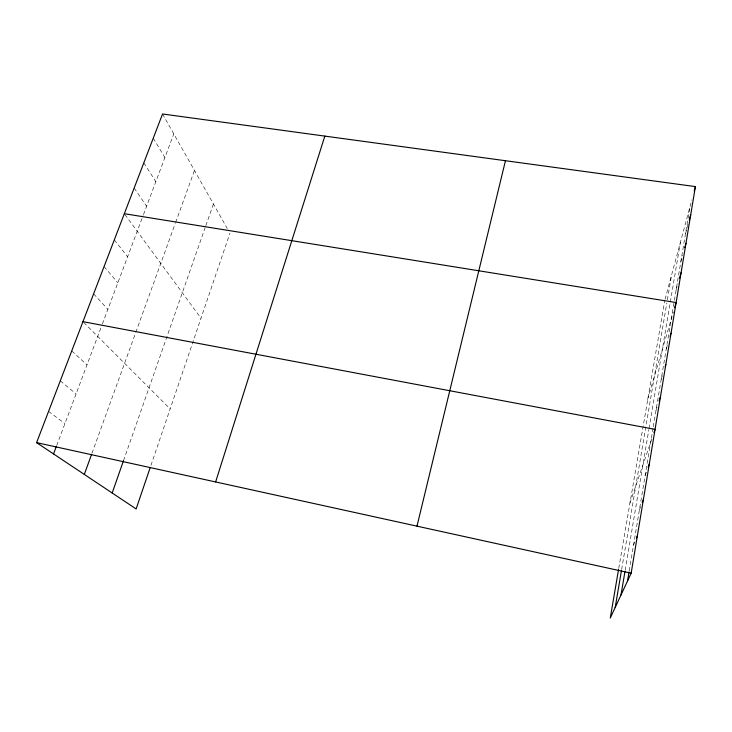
<?xml version="1.0" encoding="UTF-8"?>
<svg xmlns="http://www.w3.org/2000/svg" width="732" height="732" viewBox="0 0 732 732"><rect width="100%" height="100%" fill="white"/><g stroke="black" fill="none" stroke-linecap="round" stroke-linejoin="round"><path stroke-width="0.55" stroke-dasharray="3.66 2.75" d="M629.209 570.878L653.09 427.881M653.273 426.783L690.056 206.451M621.642 569.441L666.815 303.094M667.364 299.827L671.537 275.223M625.146 570.365L648.854 429.583M649.037 428.467L680.339 242.539M618.75 568.361L664.784 300.33M665.049 299.324L691.841 199.836M685.5 233.755L688.117 224.202M680.842 261.626L682.654 255.157M676.093 290.101L677.969 283.54M647.536 399.654L673.376 311.905M666.276 348.908L667.859 343.665M661.197 379.295L662.524 375.068M656.009 410.359L657.052 407.175M150.938 465.415L229.94 233.197M629.886 503.104L652.523 436.821M123.516 460.648L205.116 227.734M205.848 225.639L213.433 204.008M645.121 475.608L647.024 470.347M91.994 453.236L135.402 333.435M135.786 332.383L175.222 223.553M175.607 222.491L194.465 170.455M56.684 445.568L102.004 324.953M102.389 323.919L143.088 215.611M143.481 214.567L173.786 133.892M639.393 509.902L640.601 506.782M633.528 545.02L634.809 541.973M48.568 411.393L64.928 423.608M60.28 380.832L76.082 393.935M71.745 350.93L87.007 364.875M83.732 322.437L170.153 408.923M93.623 293.843L107.869 309.343M104.063 266.585L117.843 282.799M114.302 239.876L127.615 256.776M124.971 214.577L201.007 318.219M134.166 188.042L146.61 206.223M143.801 162.879L155.843 181.655M153.263 138.202L164.901 157.554M162.541 113.991L227.277 228.503"/><path stroke-width="1.1" d="M618.558 569.478L610.278 618.009L631.158 573.183L695.4 186.605L162.541 113.991L36.6 442.64L136.125 508.95L150.216 467.519M627.525 580.988L629.026 571.994M615.2 607.45L621.459 570.539M621.001 594.988L624.963 571.482M416.984 526.162L505.455 160.72M694.211 191.015L695.4 186.605M689.288 219.957L690.743 214.65M684.768 247.617L685.976 243.308M679.543 278.068L681.108 272.597M674.602 307.751L676.13 302.554L124.33 213.698M670.091 336.327L671.043 333.179M665.178 366.631L665.836 364.518M215.629 481.949L324.834 136.106M659.129 400.816L660.511 396.579M653.969 432.575L655.058 429.391L82.963 321.659M112.179 492.993L123.516 460.648M648.159 467.181L649.302 464.024M84.317 474.428L91.61 454.298M53.537 453.932L56.291 446.612M642.202 502.628L643.401 499.508M636.511 537.91L637.362 535.879M36.6 442.64L631.158 573.183"/></g></svg>
